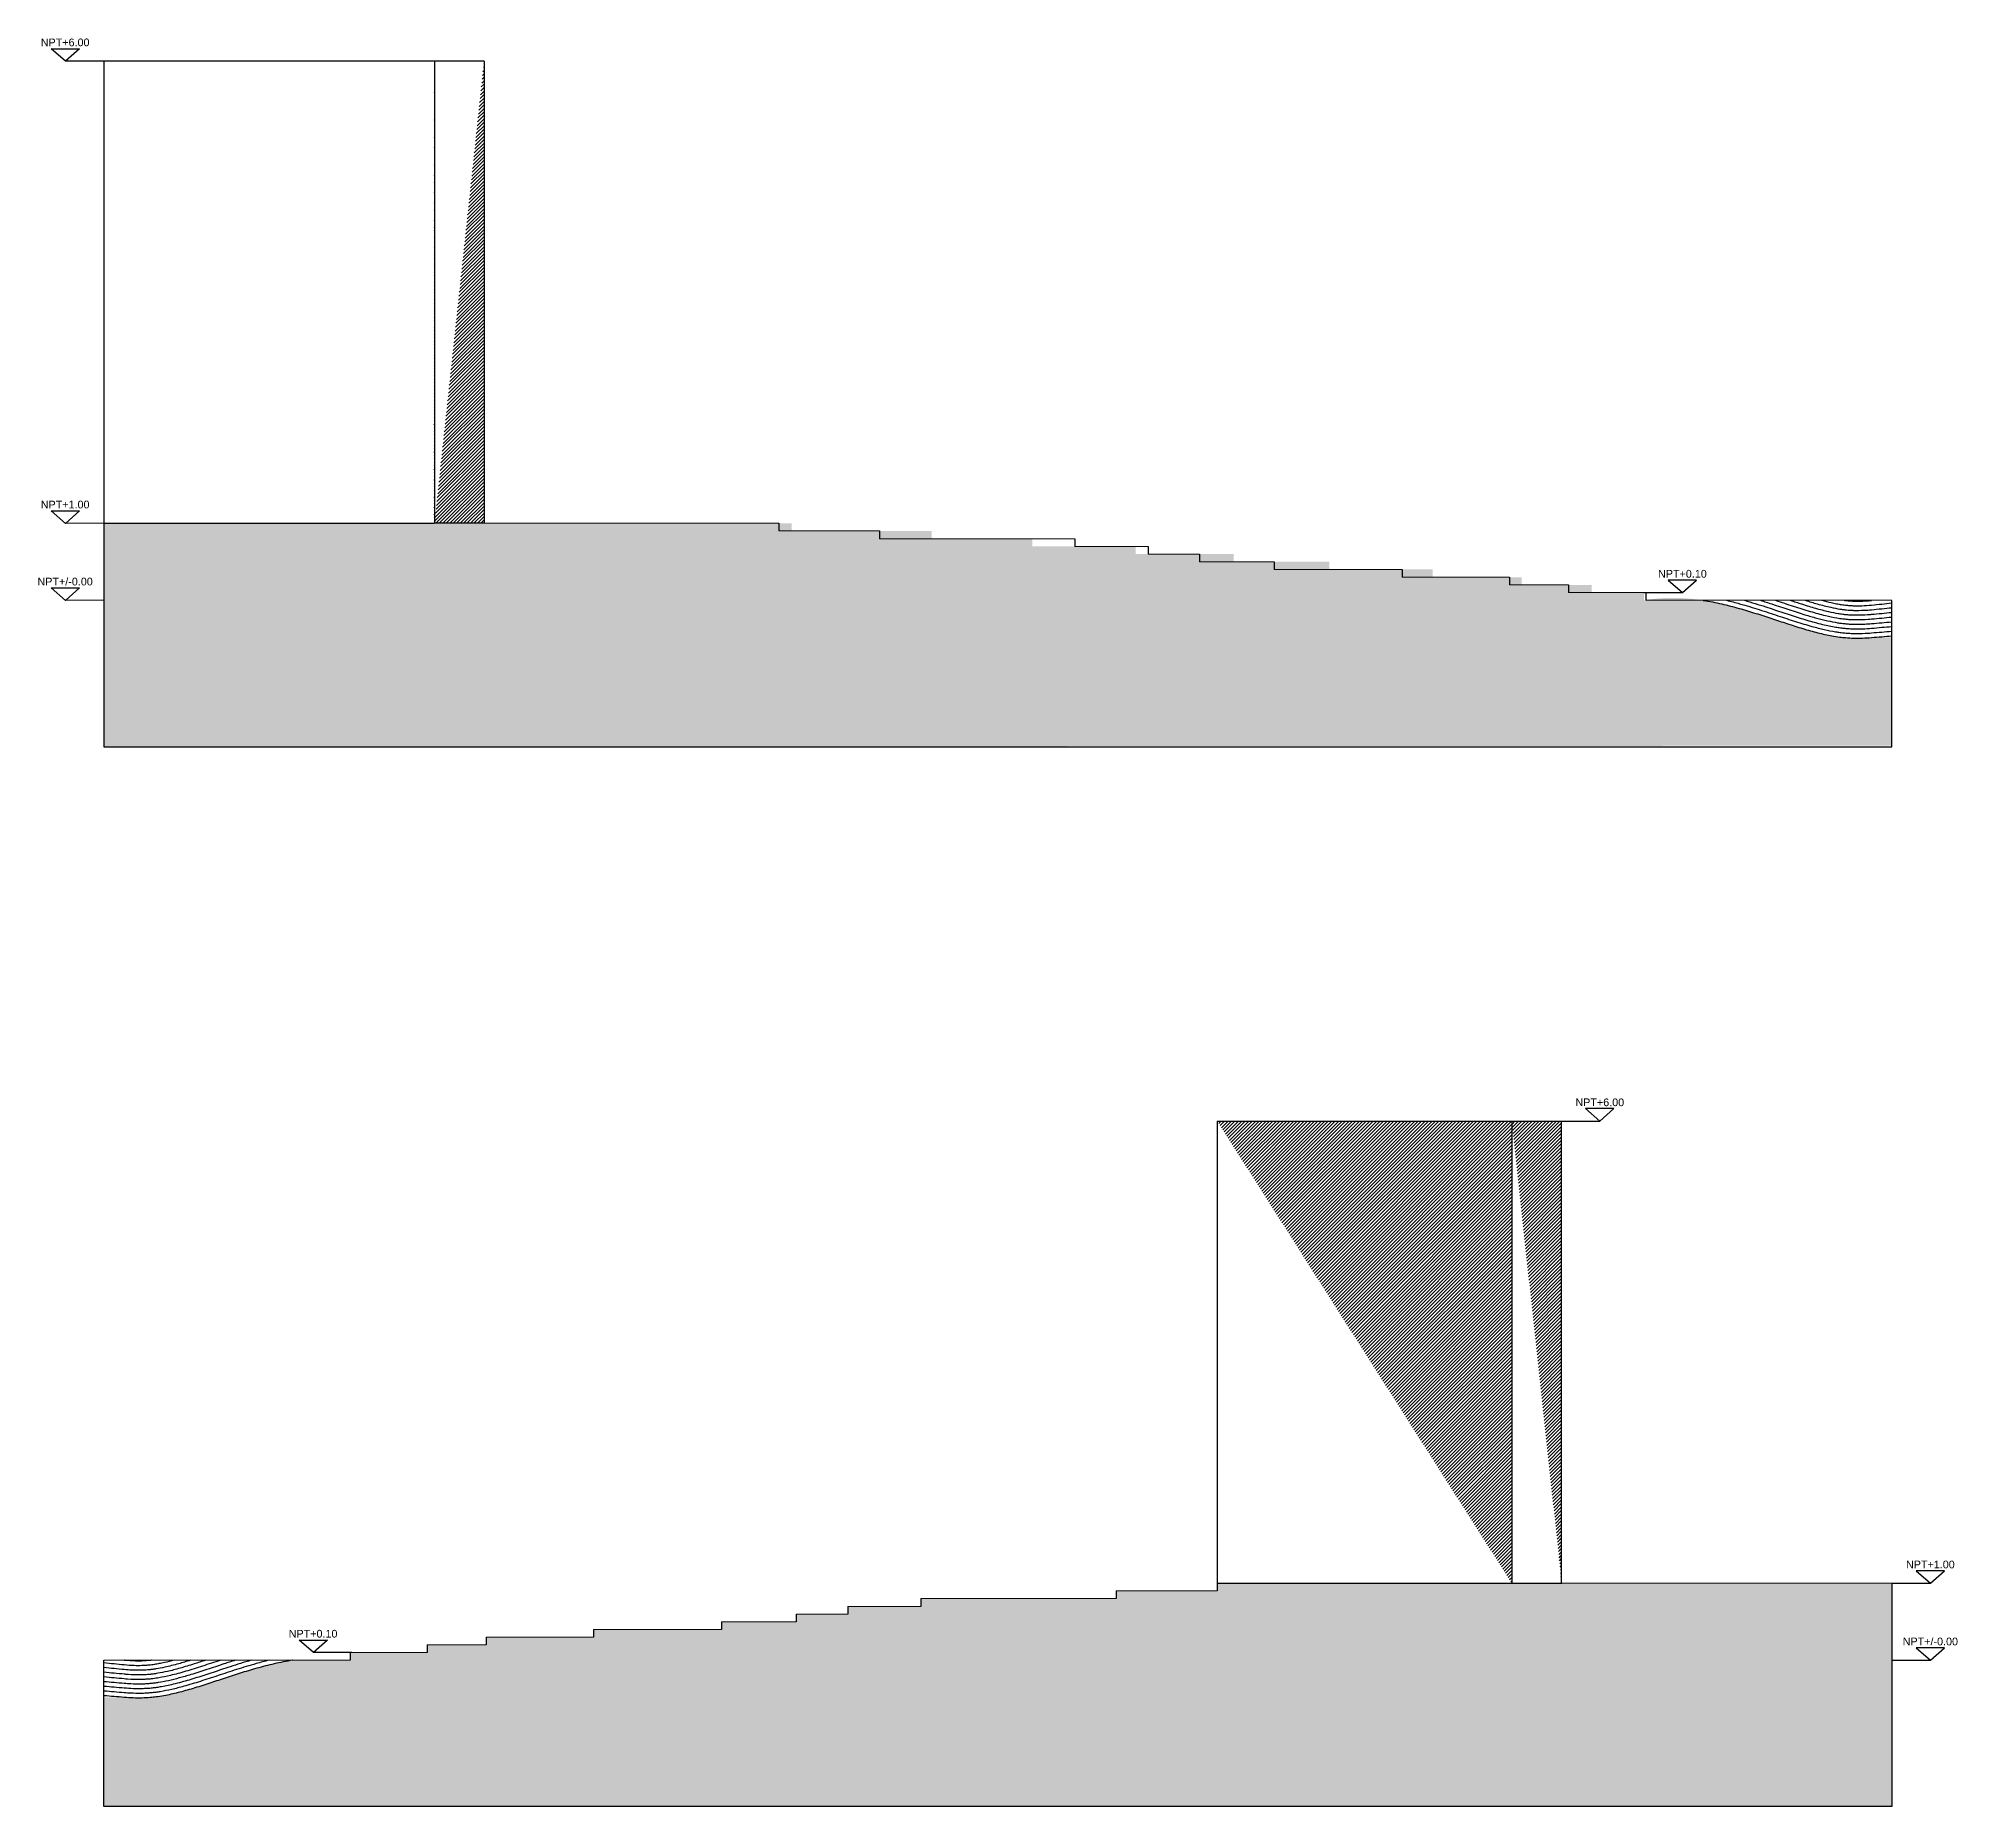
# Model space of a CAD drawing. Header units: centimetres. Extents: x 760 to 9691, y -810 to 2997.
# Drawn here: x 4184 to 6676, y -810 to 1486 of the extents above; entities that cross this region are included whole.
import ezdxf
from ezdxf.enums import TextEntityAlignment as Align

# ---------------------------------------------------------------- set-up
doc = ezdxf.new("R2010")
doc.units = ezdxf.units.CM
for name, color, linetype in [('A-ANNO-SYMB', 3, 'Continuous'), ('A-ANNO-TEXT', 3, 'Continuous'), ('acqua', 140, 'Continuous'), ('MURO', 1, 'Continuous')]:
    doc.layers.add(name, color=color, linetype=linetype)
doc.layers.add('Wall', color=7, linetype='Continuous', lineweight=20)
doc.styles.add('ARIAL', font='Arial.ttf')

msp = doc.modelspace()

# ---------------------------------------------------------------- hatches: boundary and pattern name
h = msp.add_hatch()
h.set_pattern_fill('AR-SAND', color=256)
edge = h.paths.add_edge_path()
edge.add_spline(control_points=[(6564.6, 708.1), (6560.6, 707.7), (6556.8, 707.5), (6545.4, 707.1), (6538, 707.3), (6528.4, 708.1), (6525.9, 708.4), (6520, 709.1), (6516.5, 709.7), (6507.1, 711.4), (6501, 712.7), (6488.4, 715.9), (6481.9, 717.7), (6468.6, 721.7), (6461.7, 723.9), (6448.2, 728.3), (6441.6, 730.5), (6428.1, 734.9), (6421.1, 737.2), (6407, 741.7), (6399.8, 743.8), (6385.1, 748), (6377.6, 750), (6362.2, 753.5), (6354.3, 755), (6338.2, 757.5), (6329.9, 758.5), (6316.4, 759.4), (6311.3, 759.5), (6303.4, 759.5), (6300.6, 759.5), (6295.1, 759.3), (6292.3, 759.1), (6286.9, 758.7), (6284.3, 758.4), (6279.1, 757.8), (6276.5, 757.5), (6272.3, 756.9), (6270.7, 756.6), (6269, 756.4)], knot_values=[1682.444381, 1682.444381, 1682.444381, 1682.444381, 1696.959656, 1696.959656, 1725.814859, 1725.814859, 1735.740588, 1735.740588, 1749.13851, 1749.13851, 1771.292698, 1771.292698, 1793.446887, 1793.446887, 1815.601075, 1815.601075, 1836.106776, 1836.106776, 1856.612477, 1856.612477, 1877.118177, 1877.118177, 1897.623878, 1897.623878, 1918.129578, 1918.129578, 1938.635279, 1938.635279, 1950.917514, 1950.917514, 1957.402573, 1957.402573, 1963.887632, 1963.887632, 1969.924424, 1969.924424, 1975.961216, 1975.961216, 1979.86048, 1979.86048, 1979.86048, 1979.86048], degree=3, periodic=0)
edge.add_line((6268.9, 756.3), (6268.9, 766.4))
edge.add_line((6268.9, 766.4), (6201.2, 766.4))
edge.add_line((6201.2, 766.4), (6201.2, 776.4))
edge.add_line((6201.2, 776.4), (6110, 776.4))
edge.add_line((6110, 776.4), (6110, 786.4))
edge.add_line((6110, 786.4), (5994.5, 786.4))
edge.add_line((5994.5, 786.4), (5994.5, 796.4))
edge.add_line((5994.5, 796.4), (5860.2, 796.4))
edge.add_line((5860.2, 796.4), (5860.2, 806.4))
edge.add_line((5860.2, 806.4), (5736.2, 806.4))
edge.add_line((5736.2, 806.4), (5736.2, 816.4))
edge.add_line((5736.2, 816.4), (5608.7, 816.4))
edge.add_line((5608.7, 816.4), (5608.7, 826.4))
edge.add_line((5608.7, 826.4), (5474.4, 826.4))
edge.add_line((5474.4, 826.4), (5474.4, 836.4))
edge.add_line((5474.4, 836.4), (5343.7, 836.4))
edge.add_line((5343.7, 836.4), (5343.7, 846.4))
edge.add_line((5343.7, 846.4), (5161.9, 846.4))
edge.add_line((5161.9, 846.4), (5161.9, 856.4))
edge.add_line((5161.9, 856.4), (4268.9, 856.4))
edge.add_line((4268.9, 856.4), (4268.9, 756.4))
edge.add_line((4268.9, 756.4), (4268.9, 566.3))
edge.add_line((4268.9, 566.3), (6591, 567.6))
edge.add_line((6591, 567.6), (6590.9, 708.1))
h = msp.add_hatch()
h.set_pattern_fill('AR-SAND', color=256)
h.set_pattern_definition([(37.5, (-2322, -1376.104), (-1.60003, 48.94132), [0, -38.608, 0, -43.18, 0, -41.275]), (7.5, (-2322, -1376.104), (44.95233, 71.6825), [0, -20.828, 0, -34.798, 0, -13.335]), (327.5, (-2353.24, -1376.104), (79.09924, 0.14372), [0, -12.7, 0, -45.72, 0, -59.69]), (317.5, (-2353.24, -1376.104), (76.35565, 22.29293), [0, -6.35, 0, -29.972, 0, -34.29])])
edge = h.paths.add_edge_path()
edge.add_spline(control_points=[(4295.3, -668), (4299.2, -668.4), (4303.1, -668.6), (4314.5, -669), (4321.8, -668.8), (4331.5, -668), (4334, -667.7), (4339.9, -667), (4343.3, -666.4), (4352.8, -664.7), (4358.9, -663.4), (4371.5, -660.2), (4377.9, -658.4), (4391.3, -654.4), (4398.1, -652.2), (4411.6, -647.8), (4418.3, -645.6), (4431.8, -641.2), (4438.7, -638.9), (4452.8, -634.4), (4460, -632.3), (4474.8, -628.1), (4482.3, -626.2), (4497.7, -622.6), (4505.6, -621.1), (4521.7, -619.8), (4530, -619.8), (4543.5, -619.8), (4548.6, -619.8), (4556.5, -619.8), (4559.3, -619.8), (4564.8, -619.8), (4567.6, -619.8), (4573, -619.8), (4575.6, -619.8), (4580.8, -619.8), (4583.4, -619.8), (4587.6, -619.2), (4589.2, -619.5), (4590.8, -619.8)], knot_values=[1682.444381, 1682.444381, 1682.444381, 1682.444381, 1696.959656, 1696.959656, 1725.814859, 1725.814859, 1735.740588, 1735.740588, 1749.13851, 1749.13851, 1771.292698, 1771.292698, 1793.446887, 1793.446887, 1815.601075, 1815.601075, 1836.106776, 1836.106776, 1856.612477, 1856.612477, 1877.118177, 1877.118177, 1897.623878, 1897.623878, 1918.129578, 1918.129578, 1938.635279, 1938.635279, 1950.917514, 1950.917514, 1957.402573, 1957.402573, 1963.887632, 1963.887632, 1969.924424, 1969.924424, 1975.961216, 1975.961216, 1979.86048, 1979.86048, 1979.86048, 1979.86048], degree=3, periodic=0)
edge.add_line((4588.6, -619.8), (4588.6, -609.8))
edge.add_line((4588.6, -609.8), (4688.8, -609.8))
edge.add_line((4688.8, -609.8), (4688.8, -599.8))
edge.add_line((4688.8, -599.8), (4765.4, -599.8))
edge.add_line((4765.4, -599.8), (4765.4, -589.8))
edge.add_line((4765.4, -589.8), (4904.9, -589.8))
edge.add_line((4904.9, -589.8), (4904.9, -579.8))
edge.add_line((4904.9, -579.8), (5071, -579.8))
edge.add_line((5071, -579.8), (5071, -569.8))
edge.add_line((5071, -569.8), (5167.9, -569.8))
edge.add_line((5167.9, -569.8), (5167.9, -559.8))
edge.add_line((5167.9, -559.8), (5234.9, -559.8))
edge.add_line((5234.9, -559.8), (5234.9, -549.8))
edge.add_line((5234.9, -549.8), (5329.9, -549.8))
edge.add_line((5329.9, -549.8), (5329.9, -539.8))
edge.add_line((5329.9, -539.8), (5583.7, -539.8))
edge.add_line((5583.7, -539.8), (5583.7, -529.8))
edge.add_line((5583.7, -529.8), (5714.7, -529.8))
edge.add_line((5714.7, -529.8), (5714.7, -519.8))
edge.add_line((5714.7, -519.8), (6590.9, -519.8))
edge.add_line((6590.9, -519.8), (6590.9, -619.8))
edge.add_line((6590.9, -619.8), (6590.9, -809.8))
edge.add_line((6590.9, -809.8), (4268.9, -808.5))
edge.add_line((4268.9, -808.5), (4269, -668))
at = {"layer": 'MURO'}
h = msp.add_hatch(dxfattribs=at)
h.set_pattern_fill('ANSI31', color=256)
edge = h.paths.add_edge_path()
edge.add_line((4698.2, 1456.4), (4698.2, 856.4))
edge.add_line((4762.6, 1456.4), (4268.9, 1456.4))
edge.add_line((4762.6, 1456.4), (4762.6, 856.4))
edge.add_line((4762.6, 856.4), (4697.6, 856.4))
h = msp.add_hatch(dxfattribs=at)
h.set_pattern_fill('ANSI31', color=256)
edge = h.paths.add_edge_path()
edge.add_line((6097.3, 80.2), (6097.3, -519.8))
edge.add_line((5714.7, 80.2), (6161.6, 80.2))
edge.add_line((6161.6, 80.2), (6161.6, -519.8))
edge.add_line((6097.3, -519.8), (6162.3, -519.8))

# ---------------------------------------------------------------- linework, layer by layer
for p, q in [((4268.9, 856.4), (4268.9, 756.4)), ((4268.9, 856.4), (4268.9, 756.4)), ((5145.2, 856.4), (5145.2, 846.4)), ((5276.1, 846.4), (5276.1, 836.4)), ((5530, 836.4), (5530, 826.4)), ((5625, 826.4), (5625, 816.4)), ((5691.9, 816.4), (5691.9, 806.4)), ((5788.9, 806.4), (5788.9, 796.4)), ((5954.9, 796.4), (5954.9, 786.4)), ((6094.5, 786.4), (6094.5, 776.4)), ((6171, 776.4), (6171, 766.4)), ((4268.9, 756.4), (4268.9, 566.3)), ((6271.3, 766.4), (6271.3, 756.4)), ((6590.9, 566.3), (6590.9, 756.3)), ((4268.9, 566.3), (6590.9, 566.3)), ((5714.7, -519.8), (5714.7, -529.8)), ((6590.9, -519.8), (6590.9, -619.8)), ((5329.9, -539.8), (5329.9, -549.8)), ((5583.7, -529.8), (5583.7, -539.8)), ((5071, -569.8), (5071, -579.8)), ((5167.9, -559.8), (5167.9, -569.8)), ((5234.9, -549.8), (5234.9, -559.8)), ((4765.4, -589.8), (4765.4, -599.8)), ((4904.9, -579.8), (4904.9, -589.8)), ((4268.9, -809.8), (4268.9, -619.8)), ((4588.6, -609.8), (4588.6, -619.8)), ((4688.8, -599.8), (4688.8, -609.8)), ((6590.9, -619.8), (6590.9, -809.8)), ((6590.9, -809.8), (4268.9, -809.8))]:
    msp.add_line(p, q)
at = {"layer": 'A-ANNO-SYMB', "ltscale": 0.8}
for p, q in [((4268.9, 1456.4), (4218.9, 1456.3)), ((4268.9, 856.4), (4218.9, 856.3)), ((4268.9, 756.4), (4218.9, 756.3)), ((6268.9, 766.4), (6318.9, 766.4)), ((6161.6, 80.2), (6211.6, 80.2)), ((6590.9, -519.8), (6640.9, -519.8)), ((4590.9, -609.8), (4540.9, -609.8)), ((6590.9, -619.8), (6640.9, -619.8))]:
    msp.add_line(p, q, dxfattribs=at)
at = {"layer": 'A-ANNO-SYMB'}
for points in [[(4218.9, 1456.3), (4200.5, 1472.5), (4237.3, 1472.5)], [(4218.9, 856.3), (4200.5, 872.5), (4237.3, 872.5)], [(6318.9, 766.4), (6337.3, 782.6), (6300.5, 782.6)], [(4218.9, 756.3), (4200.5, 772.5), (4237.3, 772.5)], [(6211.6, 80.2), (6230, 96.4), (6193.2, 96.4)], [(6640.9, -519.8), (6659.3, -503.6), (6622.6, -503.6)], [(4540.9, -609.8), (4522.5, -593.5), (4559.3, -593.5)], [(6640.9, -619.8), (6659.3, -603.6), (6622.6, -603.6)]]:
    msp.add_lwpolyline(points, close=True, dxfattribs=at)
at = {"layer": 'acqua'}
for points, knots in [([(6345.8, 756.4), (6345.9, 756.3), (6346.1, 756.3), (6354.3, 755), (6362.2, 753.5), (6377.6, 750), (6385.1, 748), (6399.8, 743.8), (6407, 741.7), (6421.1, 737.2), (6428.1, 734.9), (6441.6, 730.5), (6448.2, 728.3), (6461.7, 723.9), (6468.6, 721.7), (6481.9, 717.7), (6488.4, 715.9), (6501, 712.7), (6507.1, 711.4), (6516.5, 709.7), (6520, 709.1), (6525.9, 708.4), (6528.4, 708.1), (6538, 707.3), (6545.4, 707.1), (6556.8, 707.5), (6560.6, 707.7), (6564.6, 708.1), (6564.6, 708.1), (6564.6, 708.1), (6564.6, 708.1), (6573.3, 708.8), (6582.1, 709.5), (6590.9, 710.3)], [1743.825881, 1743.825881, 1743.825881, 1743.825881, 1744.175282, 1744.175282, 1764.680983, 1764.680983, 1785.186683, 1785.186683, 1805.692384, 1805.692384, 1826.198085, 1826.198085, 1846.703785, 1846.703785, 1868.857974, 1868.857974, 1891.012162, 1891.012162, 1913.16635, 1913.16635, 1926.564272, 1926.564272, 1936.490002, 1936.490002, 1965.345205, 1965.345205, 1979.86048, 1979.86048, 1979.86048, 1979.863664, 1979.863664, 1979.863664, 2012.485439, 2012.485439, 2012.485439, 2012.485439]), ([(6376.3, 756.4), (6382.1, 755), (6387.7, 753.5), (6402, 749.5), (6410.4, 746.9), (6427, 741.6), (6435, 739), (6450.7, 733.8), (6458.3, 731.3), (6473.1, 726.6), (6480.2, 724.4), (6492.6, 721), (6497.9, 719.7), (6508.1, 717.3), (6513.1, 716.3), (6519.8, 715.2), (6521.8, 715), (6525.8, 714.4), (6527.9, 714.2), (6532.2, 713.8), (6534.3, 713.6), (6538.6, 713.4), (6540.8, 713.3), (6547.3, 713.2), (6551.8, 713.3), (6559, 713.7), (6561.8, 713.8), (6564.6, 714.1), (6564.6, 714.1), (6564.6, 714.1), (6564.6, 714.1), (6573.3, 714.8), (6582.1, 715.6), (6590.9, 716.3)], [1769.1928, 1769.1928, 1769.1928, 1769.1928, 1784.409653, 1784.409653, 1808.41437, 1808.41437, 1832.419088, 1832.419088, 1856.423805, 1856.423805, 1880.428522, 1880.428522, 1899.26089, 1899.26089, 1918.093258, 1918.093258, 1925.895247, 1925.895247, 1934.706752, 1934.706752, 1943.518258, 1943.518258, 1952.329763, 1952.329763, 1969.952774, 1969.952774, 1980.494814, 1980.494814, 1980.494814, 1980.498032, 1980.498032, 1980.498032, 2013.888773, 2013.888773, 2013.888773, 2013.888773]), ([(6399.6, 756.4), (6409, 753.6), (6418.2, 750.8), (6434.7, 745.4), (6442.1, 742.9), (6456.6, 738.2), (6463.6, 735.9), (6477.2, 731.6), (6483.8, 729.6), (6493.8, 726.9), (6497.5, 726), (6506.9, 723.7), (6512.6, 722.5), (6520.1, 721.3), (6522.1, 721), (6526, 720.4), (6527.9, 720.2), (6531.7, 719.9), (6533.6, 719.7), (6537.5, 719.5), (6539.4, 719.4), (6545.3, 719.2), (6549.2, 719.2), (6556.9, 719.5), (6560.7, 719.8), (6564.6, 720.1), (6564.6, 720.1), (6564.6, 720.1), (6564.6, 720.1), (6573.3, 720.9), (6582.1, 721.7), (6590.9, 722.4)], [1788.755248, 1788.755248, 1788.755248, 1788.755248, 1814.704991, 1814.704991, 1837.151429, 1837.151429, 1859.597868, 1859.597868, 1882.044306, 1882.044306, 1895.135713, 1895.135713, 1917.089972, 1917.089972, 1925.297808, 1925.297808, 1933.54056, 1933.54056, 1941.783312, 1941.783312, 1950.026064, 1950.026064, 1966.138166, 1966.138166, 1981.160105, 1981.160105, 1981.160105, 1981.163364, 1981.163364, 1981.163364, 2015.348584, 2015.348584, 2015.348584, 2015.348584]), ([(6420.3, 756.4), (6425.3, 754.8), (6430.2, 753.2), (6442.7, 749.1), (6450.1, 746.6), (6464.4, 741.9), (6471.3, 739.7), (6483.2, 736.1), (6488.2, 734.6), (6498, 732), (6502.7, 730.8), (6511.9, 728.8), (6516.2, 728), (6522.2, 727), (6523.9, 726.8), (6527.5, 726.3), (6529.4, 726.1), (6533.1, 725.8), (6534.9, 725.6), (6538.7, 725.4), (6540.6, 725.3), (6546.9, 725.2), (6551.3, 725.3), (6558.7, 725.7), (6561.6, 725.9), (6564.6, 726.1), (6564.6, 726.1), (6564.6, 726.1), (6564.6, 726.1), (6573.3, 726.9), (6582.1, 727.7), (6590.9, 728.5)], [1806.424471, 1806.424471, 1806.424471, 1806.424471, 1820.835961, 1820.835961, 1843.461091, 1843.461091, 1866.08622, 1866.08622, 1883.738863, 1883.738863, 1901.391505, 1901.391505, 1919.044148, 1919.044148, 1926.461761, 1926.461761, 1934.774258, 1934.774258, 1943.086755, 1943.086755, 1951.399251, 1951.399251, 1970.19153, 1970.19153, 1981.859635, 1981.859635, 1981.859635, 1981.862949, 1981.862949, 1981.862949, 2016.86779, 2016.86779, 2016.86779, 2016.86779]), ([(6439.7, 756.4), (6447.7, 753.7), (6455.4, 751.2), (6470.4, 746.3), (6477.7, 744), (6491.6, 739.9), (6498.2, 738.1), (6509.8, 735.4), (6514.8, 734.3), (6522.2, 733.1), (6524.9, 732.7), (6529, 732.2), (6530.6, 732), (6534.1, 731.7), (6536, 731.6), (6539.9, 731.4), (6541.8, 731.3), (6549.1, 731.2), (6554.6, 731.4), (6561.7, 731.9), (6563.1, 732), (6564.6, 732.2), (6564.6, 732.2), (6564.6, 732.2), (6564.6, 732.2), (6573.3, 733), (6582.1, 733.8), (6590.9, 734.6)], [1823.592156, 1823.592156, 1823.592156, 1823.592156, 1847.406065, 1847.406065, 1871.741448, 1871.741448, 1896.076832, 1896.076832, 1916.33164, 1916.33164, 1928.068229, 1928.068229, 1935.427839, 1935.427839, 1944.2689, 1944.2689, 1953.10996, 1953.10996, 1976.807691, 1976.807691, 1982.594364, 1982.594364, 1982.594364, 1982.597744, 1982.597744, 1982.597744, 2018.445641, 2018.445641, 2018.445641, 2018.445641]), ([(6458.9, 756.4), (6464, 754.7), (6468.9, 753.1), (6480.1, 749.6), (6486.1, 747.7), (6497.8, 744.5), (6503.3, 743), (6512.9, 740.8), (6517.1, 740), (6523.1, 739), (6525.2, 738.7), (6528.8, 738.2), (6530.3, 738.1), (6533.7, 737.8), (6535.5, 737.6), (6539.2, 737.4), (6541.1, 737.3), (6544.9, 737.3), (6546.9, 737.3), (6553.3, 737.4), (6557.9, 737.6), (6563.3, 738.1), (6563.9, 738.1), (6564.6, 738.2), (6564.6, 738.2), (6564.6, 738.2), (6564.6, 738.2), (6573.3, 739), (6582.1, 739.9), (6590.9, 740.7)], [1841.262504, 1841.262504, 1841.262504, 1841.262504, 1857.361203, 1857.361203, 1878.475204, 1878.475204, 1899.589205, 1899.589205, 1917.064272, 1917.064272, 1926.546792, 1926.546792, 1934.056895, 1934.056895, 1942.925024, 1942.925024, 1951.793152, 1951.793152, 1960.661281, 1960.661281, 1980.659543, 1980.659543, 1983.366719, 1983.366719, 1983.366719, 1983.370178, 1983.370178, 1983.370178, 2020.084519, 2020.084519, 2020.084519, 2020.084519]), ([(6478.5, 756.4), (6483.8, 754.7), (6489, 753.1), (6500.2, 750), (6506.2, 748.5), (6515.8, 746.4), (6519.7, 745.6), (6524.8, 744.8), (6526.2, 744.6), (6529.2, 744.2), (6530.7, 744.1), (6533.6, 743.8), (6535.1, 743.7), (6538.1, 743.5), (6539.7, 743.4), (6545.6, 743.2), (6550.1, 743.3), (6558, 743.6), (6561.2, 743.9), (6564.6, 744.2), (6564.6, 744.2), (6564.6, 744.2), (6564.6, 744.2), (6573.3, 745.1), (6582.1, 745.9), (6590.9, 746.8)], [1860.661737, 1860.661737, 1860.661737, 1860.661737, 1878.903321, 1878.903321, 1902.197841, 1902.197841, 1919.21555, 1919.21555, 1926.002041, 1926.002041, 1933.562434, 1933.562434, 1941.122827, 1941.122827, 1948.68322, 1948.68322, 1970.035878, 1970.035878, 1984.178369, 1984.178369, 1984.178369, 1984.181907, 1984.181907, 1984.181907, 2021.792769, 2021.792769, 2021.792769, 2021.792769]), ([(6499.9, 756.4), (6504.2, 755.2), (6508.3, 754.2), (6514.5, 752.8), (6516.8, 752.3), (6521.3, 751.5), (6523.4, 751.1), (6526.6, 750.6), (6527.8, 750.5), (6530.1, 750.2), (6531.2, 750.1), (6533.8, 749.8), (6535.4, 749.7), (6538.5, 749.5), (6540.1, 749.4), (6544.9, 749.2), (6548.3, 749.2), (6555.8, 749.5), (6560.1, 749.8), (6564.6, 750.2), (6564.6, 750.2), (6564.6, 750.2), (6564.6, 750.2), (6573.3, 751.1), (6582.1, 752), (6590.9, 752.9)], [1884.378312, 1884.378312, 1884.378312, 1884.378312, 1900.953574, 1900.953574, 1910.996034, 1910.996034, 1921.038494, 1921.038494, 1926.908592, 1926.908592, 1932.77869, 1932.77869, 1940.969962, 1940.969962, 1949.161234, 1949.161234, 1965.543779, 1965.543779, 1985.032772, 1985.032772, 1985.032772, 1985.036404, 1985.036404, 1985.036404, 2023.566114, 2023.566114, 2023.566114, 2023.566114]), ([(6529.1, 756.4), (6529.5, 756.3), (6530, 756.2), (6531.7, 756), (6532.9, 755.9), (6535.4, 755.7), (6536.7, 755.6), (6539.2, 755.4), (6540.5, 755.4), (6544.4, 755.3), (6547.1, 755.2), (6554.5, 755.4), (6559.2, 755.7), (6564.4, 756.2), (6564.5, 756.3), (6564.6, 756.3)], [1925.799411, 1925.799411, 1925.799411, 1925.799411, 1928.22565, 1928.22565, 1935.166708, 1935.166708, 1942.107766, 1942.107766, 1949.048823, 1949.048823, 1962.930939, 1962.930939, 1985.497686, 1985.497686, 1985.932719, 1985.932719, 1985.932719, 1985.932719]), ([(4483.5, -619.8), (4477.8, -621.1), (4472.2, -622.6), (4457.9, -626.6), (4449.4, -629.2), (4432.9, -634.5), (4424.9, -637.1), (4409.2, -642.3), (4401.6, -644.8), (4386.8, -649.5), (4379.6, -651.7), (4367.3, -655.1), (4362, -656.5), (4351.8, -658.8), (4346.8, -659.8), (4340.1, -660.9), (4338.1, -661.2), (4334, -661.7), (4331.9, -661.9), (4327.7, -662.3), (4325.6, -662.5), (4321.3, -662.7), (4319.1, -662.8), (4312.5, -662.9), (4308.1, -662.8), (4300.8, -662.4), (4298.1, -662.3), (4295.3, -662), (4295.3, -662), (4295.3, -662), (4295.3, -662), (4286.5, -661.3), (4277.7, -660.5), (4268.9, -659.8)], [1769.1928, 1769.1928, 1769.1928, 1769.1928, 1784.409653, 1784.409653, 1808.41437, 1808.41437, 1832.419088, 1832.419088, 1856.423805, 1856.423805, 1880.428522, 1880.428522, 1899.26089, 1899.26089, 1918.093258, 1918.093258, 1925.895247, 1925.895247, 1934.706752, 1934.706752, 1943.518258, 1943.518258, 1952.329763, 1952.329763, 1969.952774, 1969.952774, 1980.494814, 1980.494814, 1980.494814, 1980.498032, 1980.498032, 1980.498032, 2013.888773, 2013.888773, 2013.888773, 2013.888773]), ([(4460.3, -619.8), (4450.8, -622.5), (4441.7, -625.3), (4425.2, -630.7), (4417.8, -633.2), (4403.3, -637.9), (4396.3, -640.2), (4382.7, -644.5), (4376.1, -646.5), (4366, -649.2), (4362.4, -650.1), (4352.9, -652.4), (4347.2, -653.6), (4339.8, -654.8), (4337.8, -655.1), (4333.9, -655.7), (4332, -655.9), (4328.2, -656.3), (4326.2, -656.4), (4322.4, -656.6), (4320.4, -656.7), (4314.6, -656.9), (4310.7, -656.9), (4303, -656.6), (4299.2, -656.3), (4295.3, -656), (4295.3, -656), (4295.3, -656), (4295.3, -656), (4286.5, -655.2), (4277.7, -654.5), (4268.9, -653.7)], [1788.755248, 1788.755248, 1788.755248, 1788.755248, 1814.704991, 1814.704991, 1837.151429, 1837.151429, 1859.597868, 1859.597868, 1882.044306, 1882.044306, 1895.135713, 1895.135713, 1917.089972, 1917.089972, 1925.297808, 1925.297808, 1933.54056, 1933.54056, 1941.783312, 1941.783312, 1950.026064, 1950.026064, 1966.138166, 1966.138166, 1981.160105, 1981.160105, 1981.160105, 1981.163364, 1981.163364, 1981.163364, 2015.348584, 2015.348584, 2015.348584, 2015.348584]), ([(4439.6, -619.8), (4434.6, -621.3), (4429.6, -622.9), (4417.2, -627), (4409.8, -629.5), (4395.5, -634.2), (4388.6, -636.4), (4376.7, -640), (4371.6, -641.5), (4361.8, -644.1), (4357.1, -645.3), (4348, -647.3), (4343.6, -648.1), (4337.7, -649.1), (4335.9, -649.3), (4332.4, -649.8), (4330.5, -650), (4326.8, -650.3), (4324.9, -650.5), (4321.2, -650.7), (4319.3, -650.8), (4313, -650.9), (4308.5, -650.8), (4301.1, -650.4), (4298.2, -650.2), (4295.3, -650), (4295.3, -650), (4295.3, -650), (4295.3, -650), (4286.5, -649.2), (4277.7, -648.4), (4268.9, -647.6)], [1806.424471, 1806.424471, 1806.424471, 1806.424471, 1820.835961, 1820.835961, 1843.461091, 1843.461091, 1866.08622, 1866.08622, 1883.738863, 1883.738863, 1901.391505, 1901.391505, 1919.044148, 1919.044148, 1926.461761, 1926.461761, 1934.774258, 1934.774258, 1943.086755, 1943.086755, 1951.399251, 1951.399251, 1970.19153, 1970.19153, 1981.859635, 1981.859635, 1981.859635, 1981.862949, 1981.862949, 1981.862949, 2016.86779, 2016.86779, 2016.86779, 2016.86779]), ([(4420.1, -619.8), (4412.2, -622.4), (4404.5, -624.9), (4389.5, -629.8), (4382.2, -632.1), (4368.3, -636.2), (4361.6, -638), (4350.1, -640.7), (4345.1, -641.8), (4337.6, -643), (4335, -643.4), (4330.8, -643.9), (4329.3, -644.1), (4325.8, -644.4), (4323.9, -644.5), (4320, -644.7), (4318.1, -644.8), (4310.7, -644.9), (4305.2, -644.7), (4298.1, -644.2), (4296.7, -644.1), (4295.3, -644), (4295.3, -644), (4295.3, -644), (4295.3, -644), (4286.5, -643.1), (4277.7, -642.3), (4268.9, -641.5)], [1823.592156, 1823.592156, 1823.592156, 1823.592156, 1847.406065, 1847.406065, 1871.741448, 1871.741448, 1896.076832, 1896.076832, 1916.33164, 1916.33164, 1928.068229, 1928.068229, 1935.427839, 1935.427839, 1944.2689, 1944.2689, 1953.10996, 1953.10996, 1976.807691, 1976.807691, 1982.594364, 1982.594364, 1982.594364, 1982.597744, 1982.597744, 1982.597744, 2018.445641, 2018.445641, 2018.445641, 2018.445641]), ([(4401, -619.8), (4395.9, -621.4), (4390.9, -623), (4379.8, -626.5), (4373.7, -628.4), (4362.1, -631.7), (4356.6, -633.1), (4347, -635.3), (4342.8, -636.1), (4336.7, -637.1), (4334.7, -637.4), (4331.1, -637.9), (4329.5, -638), (4326.2, -638.4), (4324.4, -638.5), (4320.6, -638.7), (4318.7, -638.8), (4314.9, -638.8), (4313, -638.8), (4306.6, -638.8), (4302, -638.5), (4296.6, -638), (4296, -638), (4295.3, -637.9), (4295.3, -637.9), (4295.3, -637.9), (4295.3, -637.9), (4286.5, -637.1), (4277.7, -636.2), (4268.9, -635.4)], [1841.262504, 1841.262504, 1841.262504, 1841.262504, 1857.361203, 1857.361203, 1878.475204, 1878.475204, 1899.589205, 1899.589205, 1917.064272, 1917.064272, 1926.546792, 1926.546792, 1934.056895, 1934.056895, 1942.925024, 1942.925024, 1951.793152, 1951.793152, 1960.661281, 1960.661281, 1980.659543, 1980.659543, 1983.366719, 1983.366719, 1983.366719, 1983.370178, 1983.370178, 1983.370178, 2020.084519, 2020.084519, 2020.084519, 2020.084519]), ([(4381.4, -619.8), (4376, -621.4), (4370.9, -623), (4359.6, -626.1), (4353.7, -627.6), (4344, -629.7), (4340.1, -630.5), (4335, -631.3), (4333.6, -631.5), (4330.7, -631.9), (4329.2, -632), (4326.2, -632.3), (4324.8, -632.4), (4321.7, -632.6), (4320.2, -632.7), (4314.3, -632.9), (4309.7, -632.9), (4301.8, -632.5), (4298.6, -632.2), (4295.3, -631.9), (4295.3, -631.9), (4295.3, -631.9), (4295.3, -631.9), (4286.5, -631), (4277.7, -630.2), (4268.9, -629.3)], [1860.661737, 1860.661737, 1860.661737, 1860.661737, 1878.903321, 1878.903321, 1902.197841, 1902.197841, 1919.21555, 1919.21555, 1926.002041, 1926.002041, 1933.562434, 1933.562434, 1941.122827, 1941.122827, 1948.68322, 1948.68322, 1970.035878, 1970.035878, 1984.178369, 1984.178369, 1984.178369, 1984.181907, 1984.181907, 1984.181907, 2021.792769, 2021.792769, 2021.792769, 2021.792769]), ([(4360, -619.8), (4355.7, -620.9), (4351.6, -621.9), (4345.3, -623.3), (4343, -623.8), (4338.6, -624.6), (4336.5, -625), (4333.2, -625.5), (4332.1, -625.6), (4329.8, -625.9), (4328.7, -626.1), (4326, -626.3), (4324.5, -626.4), (4321.4, -626.6), (4319.8, -626.7), (4314.9, -626.9), (4311.6, -626.9), (4304, -626.6), (4299.8, -626.3), (4295.3, -625.9), (4295.3, -625.9), (4295.3, -625.9), (4295.3, -625.9), (4286.5, -625), (4277.7, -624.1), (4268.9, -623.2)], [1884.378312, 1884.378312, 1884.378312, 1884.378312, 1900.953574, 1900.953574, 1910.996034, 1910.996034, 1921.038494, 1921.038494, 1926.908592, 1926.908592, 1932.77869, 1932.77869, 1940.969962, 1940.969962, 1949.161234, 1949.161234, 1965.543779, 1965.543779, 1985.032772, 1985.032772, 1985.032772, 1985.036404, 1985.036404, 1985.036404, 2023.566114, 2023.566114, 2023.566114, 2023.566114]), ([(4514.1, -619.8), (4513.9, -619.8), (4513.8, -619.8), (4505.6, -621.1), (4497.7, -622.6), (4482.3, -626.2), (4474.8, -628.1), (4460, -632.3), (4452.8, -634.4), (4438.7, -638.9), (4431.8, -641.2), (4418.3, -645.6), (4411.6, -647.8), (4398.1, -652.2), (4391.3, -654.4), (4377.9, -658.4), (4371.5, -660.2), (4358.9, -663.4), (4352.8, -664.7), (4343.3, -666.4), (4339.9, -667), (4334, -667.7), (4331.5, -668), (4321.8, -668.8), (4314.5, -669), (4303.1, -668.6), (4299.2, -668.4), (4295.3, -668), (4295.3, -668), (4295.3, -668), (4295.3, -668), (4286.5, -667.3), (4277.7, -666.6), (4268.9, -665.8)], [1743.825881, 1743.825881, 1743.825881, 1743.825881, 1744.175282, 1744.175282, 1764.680983, 1764.680983, 1785.186683, 1785.186683, 1805.692384, 1805.692384, 1826.198085, 1826.198085, 1846.703785, 1846.703785, 1868.857974, 1868.857974, 1891.012162, 1891.012162, 1913.16635, 1913.16635, 1926.564272, 1926.564272, 1936.490002, 1936.490002, 1965.345205, 1965.345205, 1979.86048, 1979.86048, 1979.86048, 1979.863664, 1979.863664, 1979.863664, 2012.485439, 2012.485439, 2012.485439, 2012.485439]), ([(4330.8, -619.8), (4330.3, -619.8), (4329.9, -619.9), (4328.2, -620.1), (4326.9, -620.2), (4324.5, -620.4), (4323.2, -620.5), (4320.7, -620.7), (4319.4, -620.7), (4315.4, -620.9), (4312.7, -620.9), (4305.4, -620.7), (4300.6, -620.4), (4295.5, -619.9), (4295.4, -619.8), (4295.3, -619.8)], [1925.799411, 1925.799411, 1925.799411, 1925.799411, 1928.22565, 1928.22565, 1935.166708, 1935.166708, 1942.107766, 1942.107766, 1949.048823, 1949.048823, 1962.930939, 1962.930939, 1985.497686, 1985.497686, 1985.932719, 1985.932719, 1985.932719, 1985.932719])]:
    msp.add_open_spline(points, degree=3, knots=knots, dxfattribs=at)
at = {"layer": 'MURO'}
for p, q in [((4762.6, 1456.4), (4268.9, 1456.4)), ((4268.9, 1456.4), (4268.9, 856.4)), ((4698.2, 1456.4), (4698.2, 856.4)), ((4762.6, 1456.4), (4762.6, 856.4)), ((4268.9, 856.4), (4697.6, 856.4)), ((4762.6, 856.4), (4697.6, 856.4)), ((5714.7, 80.2), (5714.7, -519.8)), ((5714.7, 80.2), (6161.6, 80.2)), ((6097.3, 80.2), (6097.3, -519.8)), ((6161.6, 80.2), (6161.6, -519.8)), ((5714.7, -519.8), (6097.3, -519.8)), ((6097.3, -519.8), (6162.3, -519.8))]:
    msp.add_line(p, q, dxfattribs=at)
at = {"layer": 'Wall'}
for p, q in [((4697.6, 856.4), (4268.9, 856.4)), ((5145.2, 856.4), (4762.6, 856.4)), ((5276.1, 846.4), (5145.2, 846.4)), ((5530, 836.4), (5276.1, 836.4)), ((5625, 826.4), (5530, 826.4)), ((5691.9, 816.4), (5625, 816.4)), ((5788.9, 806.4), (5691.9, 806.4)), ((5954.9, 796.4), (5788.9, 796.4)), ((6094.5, 786.4), (5954.9, 786.4)), ((6171, 776.4), (6094.5, 776.4)), ((6271.3, 766.4), (6171, 766.4)), ((6590.9, 756.4), (6271.3, 756.4)), ((5714.7, -519.8), (6097.3, -519.8)), ((6162.3, -519.8), (6590.9, -519.8)), ((5329.9, -539.8), (5583.7, -539.8)), ((5583.7, -529.8), (5714.7, -529.8)), ((5071, -569.8), (5167.9, -569.8)), ((5167.9, -559.8), (5234.9, -559.8)), ((5234.9, -549.8), (5329.9, -549.8)), ((4765.4, -589.8), (4904.9, -589.8)), ((4904.9, -579.8), (5071, -579.8)), ((4268.9, -619.8), (4588.6, -619.8)), ((4588.6, -609.8), (4688.8, -609.8)), ((4688.8, -599.8), (4765.4, -599.8))]:
    msp.add_line(p, q, dxfattribs=at)

# ---------------------------------------------------------------- texts
at = {"layer": 'A-ANNO-TEXT', "style": 'ARIAL'}
for s, rotation, p in [('NPT+6.00', 0.065, (4218.5, 1475.7)), ('NPT+1.00', 0.065, (4218.5, 875.7)), ('NPT+/-0.00', 0.065, (4218.5, 775.7)), ('NPT+6.00', 359.935, (6211.6, 99.6)), ('NPT+1.00', 359.935, (6640.9, -500.4)), ('NPT+/-0.00', 359.935, (6640.9, -600.4))]:
    msp.add_text(s, height=10, rotation=rotation, dxfattribs=at).set_placement(p, align=Align.CENTER)
for p in [(6318.9, 785.8), (4540.5, -590.3)]:
    msp.add_text('NPT+0.10', height=10, dxfattribs=at).set_placement(p, align=Align.CENTER)

doc.saveas('drawing.dxf')
